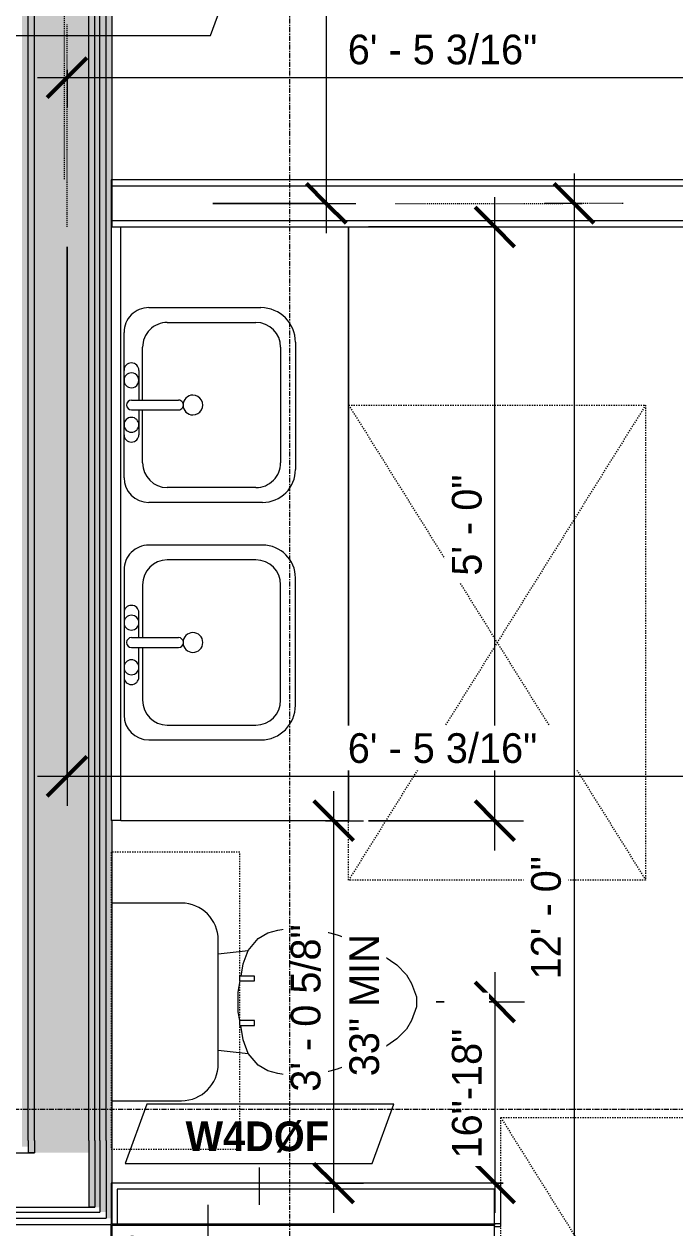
# Model space of a CAD drawing. Header units: inches. Extents: x -4058 to -1781, y 9814 to 12264.
# Drawn here: x -2527.2 to -2461.4, y 11835.2 to 11956.9 of the extents above; entities that cross this region are included whole.
import ezdxf

# ---------------------------------------------------------------- set-up
doc = ezdxf.new("R2010")
doc.units = ezdxf.units.IN
doc.header["$MEASUREMENT"] = 0
for name, pattern in [('Dash', [0.25, 0.125, -0.125]), ('Dash 3_32_', [0.1875, 0.09375, -0.09375]), ('Grid Line 1_2_', [0.875, 0.5, -0.125, 0.125, -0.125])]:
    doc.linetypes.add(name, pattern=pattern)
for name, color, linetype, lineweight in [('0-1', 7, 'Continuous', 5), ('A-ANNO-DIMS', 211, 'Continuous', 9), ('A-ANNO-DIMS-32', 211, 'Continuous', 9), ('A-DETL-1', 90, 'Dash 3_32_', 9), ('A-FLOR-2', 192, 'Continuous', 9), ('A-GENM', 5, 'Continuous', 9), ('A-GENM-2', 147, 'Dash', 9), ('A-WALL-1', 7, 'Continuous', 9), ('A-WALL-2', 113, 'Continuous', 9), ('A-WALL-IDEN', 211, 'Continuous', 9), ('I-WALL-2', 10, 'Continuous', 5), ('I-WALL-3', 7, 'Continuous', 9), ('P-SANR-FIXT', 6, 'Continuous', 9), ('Q-CASE', 31, 'Continuous', 9), ('Q-CASE-1', 31, 'Dash', 9), ('S-GRID-1', 1, 'Grid Line 1_2_', 9)]:
    doc.layers.add(name, color=color, linetype=linetype, lineweight=lineweight)
doc.styles.add('Century Gothic', font='ufonts.com_century-gothic.ttf', dxfattribs={"height": 3})
doc.styles.add('Century Gothic_B', font='GOTHICB.TTF', dxfattribs={"height": 3})
doc.dimstyles.new('MARKETING_DIMENSION', dxfattribs={"dimscale": 12, "dimtxt": 3.132505, "dimasz": 0.333333, "dimexe": 0.25, "dimexo": 0.166667, "dimgap": 0.041667, "dimtad": 1, "dimdec": 4, "dimrnd": 0.0625, "dimzin": 3, "dimdsep": 46, "dimlunit": 4, "dimtxsty": 'Century Gothic', "dimblk1": 'OBLIQUE', "dimblk2": 'OBLIQUE', "dimsah": 1, "dimcen": 0.09, "dimdle": 0.25, "dimazin": 0, "dimtfac": 1, "dimtdec": 4, "dimtix": 1, "dimtmove": 0, "dimatfit": 3, "dimfxl": 1, "dimtvp": 1, "dimtfill": 1, "dimfrac": 2, "dimtolj": 1, "dimtzin": 0, "dimarcsym": 2})
doc.dimstyles.new('THE_DIMENSION_STRING', dxfattribs={"dimscale": 12, "dimtxt": 3.132505, "dimasz": 0.333333, "dimexe": 0.25, "dimexo": 0.166667, "dimgap": 0.041667, "dimtad": 1, "dimdec": 4, "dimrnd": 0.0625, "dimzin": 3, "dimdsep": 46, "dimlunit": 4, "dimtxsty": 'Century Gothic', "dimblk1": 'OBLIQUE', "dimblk2": 'OBLIQUE', "dimsah": 1, "dimcen": 0.09, "dimdle": 0.25, "dimazin": 0, "dimtfac": 1, "dimtdec": 4, "dimtix": 1, "dimtmove": 0, "dimatfit": 3, "dimfxl": 1, "dimtvp": 1, "dimtfill": 1, "dimfrac": 2, "dimtolj": 1, "dimtzin": 0, "dimarcsym": 2})
doc.dimstyles.new('THE_DIMENSION_STRING_3', dxfattribs={"dimscale": 12, "dimtxt": 3.132505, "dimasz": 0.333333, "dimexe": 0.25, "dimexo": 0.166667, "dimgap": 0.041667, "dimtad": 1, "dimdec": 4, "dimrnd": 0.0625, "dimzin": 3, "dimdsep": 46, "dimlunit": 4, "dimtxsty": 'Century Gothic', "dimblk1": 'OBLIQUE', "dimblk2": 'OBLIQUE', "dimsah": 1, "dimcen": 0.09, "dimdle": 0.25, "dimazin": 0, "dimtfac": 1, "dimtdec": 4, "dimtix": 1, "dimtmove": 0, "dimatfit": 3, "dimfxl": 1, "dimtvp": 1, "dimtfill": 1, "dimfrac": 2, "dimtolj": 1, "dimtzin": 0, "dimarcsym": 2})

# ---------------------------------------------------------------- blocks, each defined once
blk = doc.blocks.new('CTR - 1st Phase -Stairs _ Elevators_rvt-1-UNIT PLANS - 2ND FLOOR')
at = {"layer": 'I-WALL-2'}
for points in [[(-2527.37, 11843.44), (-2526.75, 11843.44), (-2526.75, 12081.69), (-2527.37, 12081.69), (-2527.37, 11844.06)], [(-2526.75, 11842.81), (-2526.12, 11842.81), (-2526.12, 12081.69), (-2526.75, 12081.69), (-2526.75, 11843.44)], [(-2526.12, 11842.81), (-2520.62, 11842.81), (-2520.62, 12081.69), (-2526.12, 12081.69), (-2526.12, 11844.06)], [(-2520, 11837.31), (-2520, 12081.69), (-2520.62, 12081.69), (-2520.62, 11837.31)], [(-2519.5, 11837.31), (-2519.5, 12081.69), (-2520, 12081.69), (-2520, 11837.31)], [(-2519.5, 11836.81), (-2518.87, 11836.81), (-2518.87, 12081.69), (-2519.5, 12081.69), (-2519.5, 11837.31)], [(-2518.87, 11836.19), (-2518.25, 11836.19), (-2518.25, 11876.36), (-2518.37, 11876.36), (-2518.37, 11936.36), (-2518.25, 11936.36), (-2518.25, 12081.69), (-2518.87, 12081.69), (-2518.87, 11836.81)]]:
    blk.add_hatch(color=256, dxfattribs=at).paths.add_polyline_path(points, flags=0)
at = {"layer": 'A-WALL-1'}
for p, q in [((-2526.75, 11844.06), (-2526.75, 12081.69)), ((-2526.12, 11844.06), (-2526.12, 12081.69)), ((-2520.62, 11844.06), (-2520.62, 12081.69)), ((-2520, 11844.06), (-2520, 12081.69)), ((-2519.5, 11844.06), (-2519.5, 12081.69)), ((-2518.87, 11844.06), (-2518.87, 12081.69)), ((-2526.75, 11844.06), (-2526.75, 11843.44)), ((-2526.12, 11844.06), (-2526.12, 11842.81)), ((-2520.62, 11844.06), (-2520.62, 11842.81)), ((-2520, 11844.06), (-2520, 11837.31)), ((-2519.5, 11844.06), (-2519.5, 11837.31)), ((-2518.87, 11844.06), (-2518.87, 11836.81)), ((-2526.75, 11843.44), (-2526.75, 11842.81)), ((-2585.32, 11842.81), (-2526.75, 11842.81)), ((-2526.75, 11842.81), (-2526.12, 11842.81)), ((-2526.12, 11842.81), (-2526.75, 11842.81)), ((-2520.62, 11842.81), (-2520.62, 11837.31)), ((-2585.32, 11837.31), (-2520.62, 11837.31)), ((-2585.32, 11836.81), (-2519.5, 11836.81)), ((-2520.62, 11837.31), (-2520, 11837.31)), ((-2520, 11837.31), (-2520.62, 11837.31)), ((-2519.5, 11837.31), (-2519.5, 11836.81)), ((-2518.87, 11836.81), (-2518.87, 11836.19)), ((-2585.32, 11836.19), (-2518.87, 11836.19))]:
    blk.add_line(p, q, dxfattribs=at)
at = {"layer": 'I-WALL-3'}
for p, q in [((-2518.25, 11936.36), (-2518.25, 12081.69)), ((-2518.25, 11844.06), (-2518.25, 11876.36)), ((-2518.25, 11836.19), (-2518.25, 11844.06)), ((-2585.32, 11835.56), (-2518.37, 11835.56)), ((-2518.25, 11835.61), (-2518.25, 11836.19))]:
    blk.add_line(p, q, dxfattribs=at)
blk = doc.blocks.new('M_Sink Vanity-Square - 500 x 440mm-1352614-UNIT PLANS - 2ND FLOOR')
at = {"layer": 'P-SANR-FIXT'}
for p, q in [((7.96, 7.09), (-6.72, 7.09)), ((3.62, 7.09), (-2.88, 7.09)), ((0.12, 6.33), (0.12, 1.59)), ((1.12, 6.33), (1.12, 1.59)), ((0.12, 5.22), (-5.22, 5.22)), ((-2.88, 5.59), (0.12, 5.59)), ((1.12, 5.59), (3.62, 5.59)), ((6.46, 5.22), (1.12, 5.22)), ((-9.22, 4.59), (-9.22, -6.73)), ((10.46, -6.91), (10.46, 4.59)), ((-7.72, 2.72), (-7.72, -6.23)), ((8.96, -6.23), (8.96, 2.72)), ((-5.22, -8.73), (6.46, -8.73)), ((-5.72, -10.23), (7.14, -10.23))]:
    blk.add_line(p, q, dxfattribs=at)
for centre, radius, start, end in [((-6.72, 4.59), 2.5, 90, 180), ((-2.88, 6.34), 0.75, 90, 270), ((-1.88, 6.34), 0.75, 360, 180), ((-1.88, 6.34), 0.75, 180, 0), ((0.62, 6.33), 0.5, 360, 180), ((2.62, 6.34), 0.75, 360, 180), ((2.62, 6.34), 0.75, 180, 360), ((3.62, 6.34), 0.75, 270, 90), ((7.96, 4.59), 2.5, 360, 90), ((-5.22, 2.72), 2.5, 90, 180), ((6.46, 2.72), 2.5, 0, 90), ((0.62, 1.59), 0.5, 180, 0), ((0.62, 0.13), 1, 360, 180), ((0.62, 0.13), 1, 180, 0), ((-5.72, -6.73), 3.5, 180, 270), ((-5.22, -6.23), 2.5, 180, 270), ((6.46, -6.23), 2.5, 270, 0), ((7.14, -6.91), 3.32, 270, 0)]:
    blk.add_arc(centre, radius, start, end, dxfattribs=at)
blk = doc.blocks.new('Toilet-Domestic-3D - Toilet-Domestic-3D-V113-UNIT PLANS - 2ND FLOOR')
at = {"layer": 'P-SANR-FIXT'}
for p, q in [((-3.74, 10), (-2.74, 11)), ((-2.74, 11), (-1.87, 11.5)), ((-1.87, 11.5), (-0.5, 12)), ((-0.5, 12), (0.5, 12)), ((0.5, 12), (1.87, 11.5)), ((1.87, 11.5), (2.74, 11)), ((2.74, 11), (3.74, 10)), ((-5.13, 8), (-3.74, 10)), ((3.74, 10), (5.13, 8)), ((-6.06, 6), (-5.13, 8)), ((5.13, 8), (6.06, 6)), ((-6.79, 4), (-6.06, 6)), ((6.06, 6), (6.79, 4)), ((-7.33, 1.99), (-6.79, 4)), ((6.79, 4), (7.33, 1.99)), ((-7.5, 0), (-7.33, 1.99)), ((7.33, 1.99), (7.5, 0)), ((-7.41, -1), (-7.5, 0)), ((-7.24, -2), (-7.41, -1)), ((7.41, -1), (7.24, -2)), ((7.5, 0), (7.41, -1)), ((-6.97, -3), (-7.24, -2)), ((7.24, -2), (6.97, -3)), ((-6.4, -4), (-6.97, -3)), ((6.97, -3), (6.4, -4)), ((-5.21, -5), (-6.4, -4)), ((6.4, -4), (5.21, -5)), ((-3.84, -5.5), (-5.21, -5)), ((-4.86, -8.02), (-5.21, -5)), ((-2.61, -5.72), (-3.84, -5.5)), ((-1, -6), (-2.13, -5.8)), ((1, -6), (-1, -6)), ((1.89, -5.84), (1, -6)), ((3.84, -5.5), (2.37, -5.76)), ((5.21, -5), (3.84, -5.5)), ((4.86, -8.02), (5.21, -5)), ((6.25, -8.02), (-6.25, -8.02)), ((-9.98, -11.75), (-9.98, -18.73)), ((9.98, -18.73), (9.98, -11.75))]:
    blk.add_line(p, q, dxfattribs=at)
for centre, start, end in [((-6.25, -11.75), 90, 180), ((6.25, -11.75), 0, 90)]:
    blk.add_arc(centre, 3.73, start, end, dxfattribs=at)
blk = doc.blocks.new('Bath Vanity - Bath Vanity 60_-V63-UNIT PLANS - 2ND FLOOR')
at = {"layer": 'Q-CASE'}
for p, q in [((-29.26, -1), (-29.26, -24)), ((-29.26, -24), (30.74, -24))]:
    blk.add_line(p, q, dxfattribs=at)
blk = doc.blocks.new('ADA Clearances - 30_x48_-V39-UNIT PLANS - 2ND FLOOR')
at = {"layer": 'A-GENM-2'}
for p, q in [((15, 24), (-15, -24)), ((-15, 24), (15, -24)), ((-15, 17.37), (-15, 24)), ((-15, 24), (15, 24)), ((15, 24), (15, -24)), ((-15, -24), (-15, 13)), ((15, -24), (-15, -24))]:
    blk.add_line(p, q, dxfattribs=at)
blk = doc.blocks.new('BATHROOM MIRROR - BATHROOM MIRROR  60_-3809435-UNIT PLANS - 2ND FLOOR')
at = {"layer": 'Q-CASE'}
for p, q in [((30.74, 24), (-29.26, 24)), ((-29.26, 23), (-29.26, 24)), ((30.74, 24), (30.74, 23)), ((-29.26, 23), (30.74, 23))]:
    blk.add_line(p, q, dxfattribs=at)
blk = doc.blocks.new('300 Series Wall Hung Cabinet_326 - 30_-2909952-UNIT PLANS - 2ND FLOOR')
at = {"layer": 'Q-CASE'}
for p, q in [((-2.5, -13.19), (-2.01, -13.19)), ((-2.5, -13.19), (-2.5, -14.69)), ((-2.01, -14.69), (-2.01, -13.19)), ((2, -13.19), (2.49, -13.19)), ((2, -13.19), (2, -14.69)), ((2.49, -14.69), (2.49, -13.19)), ((-2.5, -14.69), (-2.01, -14.69)), ((2, -14.69), (2.49, -14.69))]:
    blk.add_line(p, q, dxfattribs=at)
at = {"layer": 'Q-CASE-1'}
for p, q in [((15, -0.19), (-15, -0.19)), ((-15, -0.19), (-15, -13.19)), ((15, -13.19), (15, -0.19)), ((-15, -13.19), (15, -13.19))]:
    blk.add_line(p, q, dxfattribs=at)
blk = doc.blocks.new('M_Sink Vanity-Square - 500 x 440mm-1372835-UNIT PLANS - 2ND FLOOR')
at = {"layer": 'P-SANR-FIXT'}
for p, q in [((-5.72, 10.23), (7.14, 10.23)), ((-5.22, 8.73), (6.46, 8.73)), ((-9.22, -4.59), (-9.22, 6.73)), ((-7.72, -2.72), (-7.72, 6.23)), ((8.96, 6.23), (8.96, -2.72)), ((10.46, 6.91), (10.46, -4.59)), ((0.12, -6.33), (0.12, -1.59)), ((1.12, -6.33), (1.12, -1.59)), ((0.12, -5.22), (-5.22, -5.22)), ((-2.88, -5.59), (0.12, -5.59)), ((6.46, -5.22), (1.12, -5.22)), ((1.12, -5.59), (3.62, -5.59)), ((7.96, -7.09), (-6.72, -7.09)), ((3.62, -7.09), (-2.88, -7.09))]:
    blk.add_line(p, q, dxfattribs=at)
for centre, radius, start, end in [((-5.72, 6.73), 3.5, 90, 180), ((7.14, 6.91), 3.32, 360, 90), ((-5.22, 6.23), 2.5, 90, 180), ((6.46, 6.23), 2.5, 360, 90), ((0.62, -0.13), 1, 360, 180), ((0.62, -0.13), 1, 180, 0), ((0.62, -1.59), 0.5, 360, 180), ((-5.22, -2.72), 2.5, 180, 270), ((6.46, -2.72), 2.5, 270, 360), ((-6.72, -4.59), 2.5, 180, 270), ((7.96, -4.59), 2.5, 270, 0), ((-2.88, -6.34), 0.75, 90, 270), ((-1.88, -6.34), 0.75, 360, 180), ((2.62, -6.34), 0.75, 0, 180), ((3.62, -6.34), 0.75, 270, 90), ((-1.88, -6.34), 0.75, 180, 0), ((0.62, -6.33), 0.5, 180, 0), ((2.62, -6.34), 0.75, 180, 0)]:
    blk.add_arc(centre, radius, start, end, dxfattribs=at)
blk = doc.blocks.new('ADA Clearances - 30_x48_-V108-UNIT PLANS - 2ND FLOOR')
at = {"layer": 'A-GENM-2'}
for p, q in [((15, 24), (-15, -24)), ((-15, 24), (15, -24)), ((-15, -24), (-15, 24)), ((-15, 24), (15, 24)), ((15, 24), (15, -24)), ((15, -24), (-15, -24))]:
    blk.add_line(p, q, dxfattribs=at)
blk = doc.blocks.new('The Shower - The Shower-4199730-UNIT PLANS - 2ND FLOOR')
at = {"layer": 'P-SANR-FIXT'}
for p, q in [((0, 39.25), (0.12, 39.25)), ((0, 0.5), (0, 39.25)), ((1.25, 39.25), (0.12, 39.25)), ((0.12, 0.62), (0.12, 39.25)), ((1.25, 39.25), (37.25, 39.25)), ((1.25, 38.75), (1.25, 39.25)), ((1.25, 1.75), (1.25, 39.25)), ((37.25, 39.25), (37.25, 38.75)), ((38.38, 39.25), (37.25, 39.25)), ((37.25, 39.25), (37.25, 19.48)), ((38.38, 39.25), (38.5, 39.25)), ((38.38, 39.25), (38.38, 0.62)), ((38.5, 39.25), (38.5, 0.5)), ((37.25, 38.75), (1.25, 38.75)), ((1.62, 38.13), (1.62, 32.27)), ((36.88, 38.13), (1.62, 38.13)), ((36.75, 38), (1.75, 38)), ((1.75, 38), (1.75, 32.38)), ((36.75, 32.38), (36.75, 38)), ((36.88, 32.27), (36.88, 38.13)), ((1.75, 32.38), (36.75, 32.38)), ((2.2, 2.75), (2.2, 32.27)), ((36.3, 32.27), (2.2, 32.27)), ((36.3, 18.89), (36.3, 32.27)), ((36.3, 2.75), (36.3, 18.11)), ((37.25, 17.52), (37.25, 1.75)), ((1.28, 2.51), (1.3, 2.43)), ((2.25, 2.7), (36.25, 2.7)), ((37.2, 2.43), (37.22, 2.51)), ((37.25, 1.75), (1.25, 1.75)), ((1.37, 2.28), (1.38, 2.26)), ((1.4, 2.23), (1.42, 2.2)), ((1.51, 2.08), (1.58, 2.01)), ((1.7, 1.92), (1.73, 1.9)), ((1.93, 1.8), (2.01, 1.78)), ((2.25, 1.77), (36.25, 1.77)), ((36.25, 1.75), (36.25, 1.77)), ((36.49, 1.78), (36.57, 1.8)), ((36.77, 1.9), (36.8, 1.92)), ((36.92, 2.01), (36.99, 2.08)), ((37.08, 2.2), (37.1, 2.23)), ((37.12, 2.26), (37.13, 2.28)), ((38.5, 0.5), (0, 0.5)), ((38.38, 0.62), (0.12, 0.62))]:
    blk.add_line(p, q, dxfattribs=at)
for centre, radius, start, end in [((2.2, 35.56), 0.125, 0, 180), ((2.2, 35.56), 0.125, 180, 0), ((36.3, 35.56), 0.125, 0, 180), ((36.3, 35.56), 0.125, 180, 0), ((2.25, 2.75), 1, 180, 270), ((36.25, 2.75), 1, 270, 0)]:
    blk.add_arc(centre, radius, start, end, dxfattribs=at)
for centre, major_axis, start_param, end_param in [((2.2, 32.28), (-0.95, 0), 0, 1.570796), ((36.3, 32.28), (0.95, 0), 4.712389, 6.283185)]:
    blk.add_ellipse(centre, major_axis=major_axis, ratio=0.019505, start_param=start_param, end_param=end_param, dxfattribs=at)
for points, knots in [([(1.25, 2.77), (1.25, 2.77), (1.27, 2.76), (1.4, 2.76), (1.64, 2.75), (1.95, 2.75), (2.12, 2.75), (2.2, 2.75)], [-1, -1, -1, -1, -0.833333, -0.666667, -0.333333, -0.166667, 0, 0, 0, 0]), ([(1.25, 2.77), (1.25, 2.7), (1.26, 2.57), (1.34, 2.32), (1.53, 2.04), (1.8, 1.86), (2.06, 1.78), (2.19, 1.77), (2.25, 1.77)], [-1, -1, -1, -1, -0.874768, -0.749536, -0.499072, -0.248608, -0.123376, 0.001856, 0.001856, 0.001856, 0.001856]), ([(2.2, 2.75), (2.2, 2.74), (2.2, 2.74), (2.2, 2.73), (2.21, 2.72), (2.21, 2.72), (2.22, 2.71), (2.23, 2.71), (2.24, 2.7), (2.24, 2.7), (2.25, 2.7), (2.25, 2.7)], [-1, -1, -1, -1, -0.833333, -0.75, -0.666667, -0.583333, -0.416667, -0.291667, -0.208333, -0.083333, 0, 0, 0, 0]), ([(36.25, 1.77), (36.32, 1.77), (36.45, 1.78), (36.7, 1.86), (36.98, 2.04), (37.16, 2.32), (37.24, 2.57), (37.25, 2.7), (37.25, 2.77)], [-1, -1, -1, -1, -0.874768, -0.749536, -0.499072, -0.248608, -0.123376, 0.001856, 0.001856, 0.001856, 0.001856]), ([(36.25, 2.7), (36.26, 2.7), (36.26, 2.7), (36.27, 2.7), (36.28, 2.71), (36.28, 2.71), (36.29, 2.72), (36.29, 2.73), (36.3, 2.74), (36.3, 2.74), (36.3, 2.75), (36.3, 2.75)], [-1, -1, -1, -1, -0.833333, -0.75, -0.666667, -0.583333, -0.416667, -0.291667, -0.208333, -0.083333, 0, 0, 0, 0]), ([(36.25, 1.8), (36.25, 1.82), (36.25, 1.91), (36.25, 2.14), (36.25, 2.45), (36.25, 2.62), (36.25, 2.7)], [-0.8333333, -0.8333333, -0.8333333, -0.8333333, -0.6666667, -0.3333333, -0.1666667, 0, 0, 0, 0]), ([(1.59, 2), (1.55, 2.04), (1.47, 2.12), (1.41, 2.21), (1.38, 2.25)], [0.4597287, 0.4597287, 0.4597287, 0.4597287, 0.5714286, 0.666048, 0.666048, 0.666048, 0.666048]), ([(2.25, 1.75), (2.17, 1.75), (2.03, 1.77), (1.86, 1.82), (1.77, 1.87), (1.75, 1.88)], [0, 0, 0, 0, 0.1428571, 0.2857143, 0.332096, 0.332096, 0.332096, 0.332096]), ([(36.75, 1.88), (36.7, 1.85), (36.59, 1.8), (36.42, 1.76), (36.31, 1.75), (36.25, 1.75)], [0.6665409, 0.6665409, 0.6665409, 0.6665409, 0.7857143, 0.8928571, 1, 1, 1, 1]), ([(37.01, 2.11), (36.97, 2.05), (36.89, 1.97), (36.79, 1.91), (36.75, 1.88)], [0.4462442, 0.4462442, 0.4462442, 0.4462442, 0.5714286, 0.666048, 0.666048, 0.666048, 0.666048]), ([(37.19, 2.42), (37.18, 2.38), (37.16, 2.33), (37.13, 2.27), (37.12, 2.25)], [0.2167295, 0.2167295, 0.2167295, 0.2167295, 0.2857143, 0.332096, 0.332096, 0.332096, 0.332096])]:
    blk.add_open_spline(points, degree=3, knots=knots, dxfattribs=at)
for points in [[(1.25, 2.71), (1.25, 2.72), (1.25, 2.74), (1.25, 2.75)], [(37.25, 2.75), (37.25, 2.72), (37.25, 2.7), (37.25, 2.67)], [(1.38, 2.25), (1.37, 2.27), (1.36, 2.3), (1.35, 2.32)], [(1.75, 1.88), (1.71, 1.91), (1.67, 1.94), (1.63, 1.97)], [(37.12, 2.25), (37.09, 2.21), (37.07, 2.18), (37.05, 2.15)]]:
    blk.add_open_spline(points, degree=3, dxfattribs=at)
blk = doc.blocks.new('Wall Tag - Arch Wall-3956453-UNIT PLANS - 2ND FLOOR')
at = {"layer": 'A-WALL-IDEN'}
for p, q in [((-0.3561, 0.0937), (-0.4244, -0.0937)), ((0.4244, 0.0937), (-0.3561, 0.0937)), ((0.3561, -0.0937), (0.4244, 0.0937)), ((-0.4244, -0.0937), (0.3561, -0.0937))]:
    blk.add_line(p, q, dxfattribs=at)
blk = doc.blocks.new('DIMBLOCK263-UNIT PLANS - 2ND FLOOR')
at = {"layer": 'A-ANNO-DIMS-32'}
for p, q in [((-2445.62, 11940.74), (-2445.62, 11954.44)), ((-2525.81, 11951.44), (-2445.62, 11951.44)), ((-2522.81, 11952.27), (-2522.81, 11948.44)), ((-2522.81, 11951.44), (-2522.81, 11952.27)), ((-2445.62, 11951.44), (-2445.62, 11940.74))]:
    blk.add_line(p, q, dxfattribs=at)
at = {"layer": 'A-ANNO-DIMS-32', "lineweight": 50}
for p, q in [((-2522.81, 11951.44), (-2520.81, 11953.44)), ((-2445.62, 11951.44), (-2443.62, 11953.44)), ((-2522.81, 11951.44), (-2524.81, 11949.44)), ((-2445.62, 11951.44), (-2447.62, 11949.44))]:
    blk.add_line(p, q, dxfattribs=at)
at = {"layer": 'A-ANNO-DIMS-32', "color": 0, "insert": (-2494.46, 11955.79), "char_height": 3, "width": 24.5827, "attachment_point": 1, "line_spacing_factor": 0.984502, "style": 'Century Gothic', "bg_fill": 3, "box_fill_scale": 1.25, "bg_fill_color": 256, "bg_fill_true_color": 13158600, "bg_fill_transparency": 0}
blk.add_mtext('6\' - 5 3/16"', dxfattribs=at)
blk = doc.blocks.new('_Oblique')
at = {"color": 0, "linetype": 'ByBlock', "lineweight": -2}
blk.add_line((-0.5, -0.5), (0.5, 0.5), dxfattribs=at)
blk = doc.blocks.new('DIMBLOCK684-UNIT PLANS - 2ND FLOOR')
at = {"layer": 'A-ANNO-DIMS-32'}
for p, q in [((-2495.88, 11836.74), (-2495.88, 11879.36)), ((-2496.71, 11876.36), (-2492.88, 11876.36)), ((-2495.88, 11876.36), (-2496.71, 11876.36)), ((-2496.71, 11839.74), (-2492.88, 11839.74)), ((-2495.88, 11839.74), (-2496.71, 11839.74))]:
    blk.add_line(p, q, dxfattribs=at)
at = {"layer": 'A-ANNO-DIMS-32', "lineweight": 50}
for p, q in [((-2495.88, 11876.36), (-2497.88, 11878.36)), ((-2495.88, 11876.36), (-2493.88, 11874.36)), ((-2495.88, 11839.74), (-2497.88, 11841.74)), ((-2495.88, 11839.74), (-2493.88, 11837.74))]:
    blk.add_line(p, q, dxfattribs=at)
at = {"layer": 'A-ANNO-DIMS-32', "color": 0, "insert": (-2494.3, 11850.54), "char_height": 3, "width": 18.0194, "attachment_point": 1, "rotation": 90, "line_spacing_factor": 0.984502, "style": 'Century Gothic', "bg_fill": 3, "box_fill_scale": 1.25, "bg_fill_color": 256, "bg_fill_true_color": 13158600, "bg_fill_transparency": 0}
blk.add_mtext('33" MIN', dxfattribs=at)
at = {"layer": 'A-ANNO-DIMS-32', "color": 0, "insert": (-2500.22, 11848.98), "char_height": 3, "width": 21.7784, "attachment_point": 1, "rotation": 90, "line_spacing_factor": 0.984502, "style": 'Century Gothic', "bg_fill": 3, "box_fill_scale": 1.25, "bg_fill_color": 256, "bg_fill_true_color": 13158600, "bg_fill_transparency": 0}
blk.add_mtext('3\' - 0 5/8"', dxfattribs=at)
blk = doc.blocks.new('DIMBLOCK685-UNIT PLANS - 2ND FLOOR')
at = {"layer": 'A-ANNO-DIMS-32', "lineweight": 50}
for p, q in [((-2479.6, 11858.05), (-2481.6, 11860.05)), ((-2479.6, 11858.05), (-2477.6, 11856.05)), ((-2479.6, 11839.74), (-2481.6, 11841.74)), ((-2479.6, 11839.74), (-2477.6, 11837.74))]:
    blk.add_line(p, q, dxfattribs=at)
at = {"layer": 'A-ANNO-DIMS-32'}
for p, q in [((-2479.6, 11861.05), (-2479.6, 11836.74)), ((-2485.52, 11858.05), (-2476.6, 11858.05)), ((-2479.6, 11858.05), (-2485.52, 11858.05)), ((-2478.77, 11839.74), (-2482.6, 11839.74)), ((-2479.6, 11839.74), (-2478.77, 11839.74))]:
    blk.add_line(p, q, dxfattribs=at)
at = {"layer": 'A-ANNO-DIMS-32', "color": 0, "insert": (-2483.94, 11842.23), "char_height": 3, "width": 15.9907, "attachment_point": 1, "rotation": 90, "line_spacing_factor": 0.984502, "style": 'Century Gothic', "bg_fill": 3, "box_fill_scale": 1.25, "bg_fill_color": 256, "bg_fill_true_color": 13158600, "bg_fill_transparency": 0}
blk.add_mtext('16"-18"', dxfattribs=at)
blk = doc.blocks.new('DIMBLOCK686-UNIT PLANS - 2ND FLOOR')
at = {"layer": 'A-ANNO-DIMS-32'}
for p, q in [((-2479.6, 11873.36), (-2479.6, 11939.36)), ((-2492.37, 11936.36), (-2476.6, 11936.36)), ((-2479.6, 11936.36), (-2492.37, 11936.36)), ((-2492.37, 11876.36), (-2476.6, 11876.36)), ((-2479.6, 11876.36), (-2492.37, 11876.36))]:
    blk.add_line(p, q, dxfattribs=at)
at = {"layer": 'A-ANNO-DIMS-32', "lineweight": 50}
for p, q in [((-2479.6, 11936.36), (-2481.6, 11938.36)), ((-2479.6, 11936.36), (-2477.6, 11934.36)), ((-2479.6, 11876.36), (-2481.6, 11878.36)), ((-2479.6, 11876.36), (-2477.6, 11874.36))]:
    blk.add_line(p, q, dxfattribs=at)
at = {"layer": 'A-ANNO-DIMS-32', "color": 0, "insert": (-2483.94, 11901.12), "char_height": 3, "width": 12.5897, "attachment_point": 1, "rotation": 90, "line_spacing_factor": 0.984502, "style": 'Century Gothic', "bg_fill": 3, "box_fill_scale": 1.25, "bg_fill_color": 256, "bg_fill_true_color": 13158600, "bg_fill_transparency": 0}
blk.add_mtext('5\' - 0"', dxfattribs=at)
blk = doc.blocks.new('DIMBLOCK703-UNIT PLANS - 2ND FLOOR')
at = {"layer": 'A-ANNO-DIMS-32'}
for p, q in [((-2496.63, 12113.34), (-2496.63, 11935.74)), ((-2828.26, 12110.34), (-2493.63, 12110.34)), ((-2496.63, 12110.34), (-2828.26, 12110.34)), ((-2508.1, 11938.74), (-2493.63, 11938.74)), ((-2496.63, 11938.74), (-2508.1, 11938.74))]:
    blk.add_line(p, q, dxfattribs=at)
at = {"layer": 'A-ANNO-DIMS-32', "lineweight": 50}
for p, q in [((-2496.63, 12110.34), (-2498.63, 12112.34)), ((-2496.63, 12110.34), (-2494.63, 12108.34)), ((-2496.63, 11938.74), (-2498.63, 11940.74)), ((-2496.63, 11938.74), (-2494.63, 11936.74))]:
    blk.add_line(p, q, dxfattribs=at)
at = {"layer": 'A-ANNO-DIMS-32', "color": 0, "insert": (-2500.97, 12014.3), "char_height": 3, "width": 24.5827, "attachment_point": 1, "rotation": 90, "line_spacing_factor": 0.984502, "style": 'Century Gothic', "bg_fill": 3, "box_fill_scale": 1.25, "bg_fill_color": 256, "bg_fill_true_color": 13158600, "bg_fill_transparency": 0}
blk.add_mtext('14\' - 3 5/8"', dxfattribs=at)
blk = doc.blocks.new('DIMBLOCK1271-UNIT PLANS - 2ND FLOOR')
at = {"layer": 'A-ANNO-DIMS-32'}
for p, q in [((-2522.81, 11934.36), (-2522.81, 11877.85)), ((-2522.81, 11880.85), (-2522.81, 11934.36)), ((-2525.81, 11880.85), (-2445.62, 11880.85)), ((-2445.62, 11881.68), (-2445.62, 11877.85)), ((-2445.62, 11880.85), (-2445.62, 11881.68))]:
    blk.add_line(p, q, dxfattribs=at)
at = {"layer": 'A-ANNO-DIMS-32', "lineweight": 50}
for p, q in [((-2522.81, 11880.85), (-2520.81, 11882.85)), ((-2445.62, 11880.85), (-2443.62, 11882.85)), ((-2522.81, 11880.85), (-2524.81, 11878.85)), ((-2445.62, 11880.85), (-2447.62, 11878.85))]:
    blk.add_line(p, q, dxfattribs=at)
at = {"layer": 'A-ANNO-DIMS-32', "color": 0, "insert": (-2494.46, 11885.2), "char_height": 3, "width": 24.5827, "attachment_point": 1, "line_spacing_factor": 0.984502, "style": 'Century Gothic', "bg_fill": 3, "box_fill_scale": 1.25, "bg_fill_color": 256, "bg_fill_true_color": 13158600, "bg_fill_transparency": 0}
blk.add_mtext('6\' - 5 3/16"', dxfattribs=at)
blk = doc.blocks.new('DIMBLOCK1276-UNIT PLANS - 2ND FLOOR')
at = {"layer": 'A-ANNO-DIMS-32'}
for p, q in [((-2471.6, 11941.74), (-2471.6, 11791.74)), ((-2470.77, 11938.74), (-2474.6, 11938.74)), ((-2471.6, 11938.74), (-2470.77, 11938.74)), ((-2479.23, 11794.74), (-2468.6, 11794.74)), ((-2471.6, 11794.74), (-2479.23, 11794.74))]:
    blk.add_line(p, q, dxfattribs=at)
at = {"layer": 'A-ANNO-DIMS-32', "lineweight": 50}
for p, q in [((-2471.6, 11938.74), (-2473.6, 11940.74)), ((-2471.6, 11938.74), (-2469.6, 11936.74)), ((-2471.6, 11794.74), (-2473.6, 11796.74)), ((-2471.6, 11794.74), (-2469.6, 11792.74))]:
    blk.add_line(p, q, dxfattribs=at)
at = {"layer": 'A-ANNO-DIMS-32', "color": 0, "insert": (-2475.94, 11860.33), "char_height": 3, "width": 15.394, "attachment_point": 1, "rotation": 90, "line_spacing_factor": 0.984502, "style": 'Century Gothic', "bg_fill": 3, "box_fill_scale": 1.25, "bg_fill_color": 256, "bg_fill_true_color": 13158600, "bg_fill_transparency": 0}
blk.add_mtext('12\' - 0"', dxfattribs=at)

msp = doc.modelspace()

# ---------------------------------------------------------------- linework, layer by layer
at = {"layer": 'A-DETL-1'}
for p, q in [((-2523.12374, 12081.6894), (-2523.12374, 11941.19799)), ((-2522.81124, 11936.3644), (-2522.81124, 11956.8144)), ((-2489.62374, 11938.7394), (-2472.62374, 11938.7394)), ((-2466.62374, 11938.7394), (-2473.62374, 11938.7394))]:
    msp.add_line(p, q, dxfattribs=at)
at = {"layer": 'A-FLOR-2'}
msp.add_line((-2494.36915, 11936.3644), (-2494.36915, 11876.3644), dxfattribs=at)
at = {"layer": 'A-WALL-2'}
for p, q in [((-2443.24874, 11941.1144), (-2518.37374, 11941.1144)), ((-2518.37374, 11941.1144), (-2518.37374, 11936.3644)), ((-2440.24874, 11940.4894), (-2518.37374, 11940.4894)), ((-2447.37374, 11936.9894), (-2518.37374, 11936.9894)), ((-2517.36915, 11936.3644), (-2447.99874, 11936.3644)), ((-2478.99874, 11839.7394), (-2518.37374, 11839.7394)), ((-2518.37374, 11839.7394), (-2518.37374, 11835.6144)), ((-2478.99874, 11835.3644), (-2478.99874, 11839.7394)), ((-2517.74874, 11839.1144), (-2517.74874, 11835.6144)), ((-2479.62374, 11839.1144), (-2517.74874, 11839.1144)), ((-2479.62374, 11835.6144), (-2479.62374, 11839.1144)), ((-2478.99874, 11835.6144), (-2479.62374, 11835.6144)), ((-2479.62374, 11835.3644), (-2478.99874, 11835.3644))]:
    msp.add_line(p, q, dxfattribs=at)
at = {"layer": 'A-WALL-IDEN'}
for p, q in [((-2503.37385, 11837.5519), (-2503.37385, 11841.30971)), ((-2508.5998, 11837.5519), (-2508.5998, 11820.40591))]:
    msp.add_line(p, q, dxfattribs=at)

# ---------------------------------------------------------------- block references
at = {"layer": '0-1'}
msp.add_blockref('CTR - 1st Phase -Stairs _ Elevators_rvt-1-UNIT PLANS - 2ND FLOOR', (0, 0), dxfattribs=at)
at = {"layer": 'A-GENM'}
for name, p in [('ADA Clearances - 30_x48_-V108-UNIT PLANS - 2ND FLOOR', (-2479.36915, 11894.3644)), ('ADA Clearances - 30_x48_-V39-UNIT PLANS - 2ND FLOOR', (-2463.99874, 11822.3644))]:
    msp.add_blockref(name, p, dxfattribs=at)
at = {"layer": 'A-WALL-IDEN', "xscale": 31.99999999999999, "yscale": 31.99999999999999, "zscale": 31.99999999999999}
for p in [(-2519.70572, 11958.6894), (-2503.37385, 11844.72773)]:
    msp.add_blockref('Wall Tag - Arch Wall-3956453-UNIT PLANS - 2ND FLOOR', p, dxfattribs=at)
at = {"layer": 'P-SANR-FIXT'}
for name, p, rotation in [('M_Sink Vanity-Square - 500 x 440mm-1372835-UNIT PLANS - 2ND FLOOR', (-2509.96999, 11918.98208), 269.9999999999831), ('M_Sink Vanity-Square - 500 x 440mm-1352614-UNIT PLANS - 2ND FLOOR', (-2509.96999, 11893.74671), 89.99999999980105), ('Toilet-Domestic-3D - Toilet-Domestic-3D-V113-UNIT PLANS - 2ND FLOOR', (-2499.51793, 11858.0519), 269.999999999716), ('The Shower - The Shower-4199730-UNIT PLANS - 2ND FLOOR', (-2518.87374, 11835.6144), 270.0000000000803)]:
    msp.add_blockref(name, p, dxfattribs=dict(at, rotation=rotation))
at = {"layer": 'Q-CASE'}
for name, p, rotation in [('BATHROOM MIRROR - BATHROOM MIRROR  60_-3809435-UNIT PLANS - 2ND FLOOR', (-2494.36915, 11905.62669), 89.9999999998923), ('Bath Vanity - Bath Vanity 60_-V63-UNIT PLANS - 2ND FLOOR', (-2518.37374, 11905.62669), 89.99999999981439), ('300 Series Wall Hung Cabinet_326 - 30_-2909952-UNIT PLANS - 2ND FLOOR', (-2518.55665, 11858.1769), 89.99999999985651)]:
    msp.add_blockref(name, p, dxfattribs=dict(at, rotation=rotation))

# ---------------------------------------------------------------- texts
at = {"layer": 'A-WALL-IDEN', "insert": (-2510.84173, 11845.97526), "char_height": 3, "width": 17.978, "attachment_point": 1, "style": 'Century Gothic_B'}
msp.add_mtext('W4DØF', dxfattribs=at)

# ---------------------------------------------------------------- next in the draw order: dimensions: what is measured, and where the dimension line sits
at = {"layer": 'A-ANNO-DIMS'}
dim = msp.add_linear_dim(base=(-2445.62374, 11951.4405), p1=(-2522.81124, 11954.26893), p2=(-2445.62374, 11938.7394), dimstyle='THE_DIMENSION_STRING', override={"dimpost": '<>', "dimfxl": 78.734215}, dxfattribs=at)
dim.commit()
dim.dimension.update_dxf_attribs({"geometry": 'DIMBLOCK263-UNIT PLANS - 2ND FLOOR', "text_midpoint": (-2484.21749, 11953.68218)})
for base, p1, p2, text, override, picture, middle in [((-2495.87867, 11876.3644), (-2498.7071, 11839.7394), (-2498.7071, 11876.3644), '<>\\X33" MIN', {"dimpost": '<>', "dimfxl": 36.625}, 'DIMBLOCK684-UNIT PLANS - 2ND FLOOR', (-2495.87867, 11858.0519)), ((-2479.596, 11839.7394), (-2487.51793, 11858.0519), (-2476.76757, 11839.7394), '16"-18"', {"dimpost": '<>', "dimfxl": 21.234823}, 'DIMBLOCK685-UNIT PLANS - 2ND FLOOR', (-2481.67146, 11848.89565))]:
    dim = msp.add_linear_dim(base=base, p1=p1, p2=p2, angle=90, text=text, dimstyle='THE_DIMENSION_STRING_3', override=override, dxfattribs=at)
    dim.commit()
    dim.dimension.update_dxf_attribs({"geometry": picture, "text_midpoint": middle})

# ---------------------------------------------------------------- next in the draw order: linework, layer by layer
at = {"layer": 'S-GRID-1'}
msp.add_line((-1781.27288, 11847.1894), (-4041.7795, 11847.1894), dxfattribs=at)

# ---------------------------------------------------------------- next in the draw order: dimensions: what is measured, and where the dimension line sits
at = {"layer": 'A-ANNO-DIMS'}
dim = msp.add_linear_dim(base=(-2479.596, 11936.3644), p1=(-2494.36915, 11876.3644), p2=(-2494.36915, 11936.3644), angle=90, dimstyle='THE_DIMENSION_STRING_3', override={"dimpost": '<>', "dimfxl": 60}, dxfattribs=at)
dim.commit()
dim.dimension.update_dxf_attribs({"geometry": 'DIMBLOCK686-UNIT PLANS - 2ND FLOOR', "text_midpoint": (-2481.67146, 11906.3644)})

# ---------------------------------------------------------------- next in the draw order: dimensions: what is measured, and where the dimension line sits
dim = msp.add_linear_dim(base=(-2496.62644, 11938.7394), p1=(-2826.26049, 12110.3394), p2=(-2506.10317, 11938.7394), angle=90, dimstyle='MARKETING_DIMENSION', override={"dimpost": '<>', "dimfxl": 363.245466}, dxfattribs=at)
dim.commit()
dim.dimension.update_dxf_attribs({"geometry": 'DIMBLOCK703-UNIT PLANS - 2ND FLOOR', "text_midpoint": (-2498.86811, 12024.5394)})

# ---------------------------------------------------------------- next in the draw order: linework, layer by layer
at = {"layer": 'S-GRID-1'}
msp.add_line((-2500.32374, 9814.0266), (-2500.32374, 12247.50061), dxfattribs=at)

# ---------------------------------------------------------------- next in the draw order: dimensions: what is measured, and where the dimension line sits
at = {"layer": 'A-ANNO-DIMS'}
dim = msp.add_linear_dim(base=(-2445.62374, 11880.84981), p1=(-2522.81124, 11936.3644), p2=(-2445.62374, 11883.67823), dimstyle='MARKETING_DIMENSION', override={"dimpost": '<>', "dimfxl": 93.454491}, dxfattribs=at)
dim.commit()
dim.dimension.update_dxf_attribs({"geometry": 'DIMBLOCK1271-UNIT PLANS - 2ND FLOOR', "text_midpoint": (-2484.21749, 11883.09148)})

# ---------------------------------------------------------------- next in the draw order: dimensions: what is measured, and where the dimension line sits
dim = msp.add_linear_dim(base=(-2471.596, 11794.7394), p1=(-2468.76757, 11938.7394), p2=(-2481.2315, 11794.7394), angle=90, dimstyle='MARKETING_DIMENSION', override={"dimpost": '<>', "dimfxl": 144.538401}, dxfattribs=at)
dim.commit()
dim.dimension.update_dxf_attribs({"geometry": 'DIMBLOCK1276-UNIT PLANS - 2ND FLOOR', "text_midpoint": (-2473.67146, 11866.7394)})

doc.saveas('drawing.dxf')
